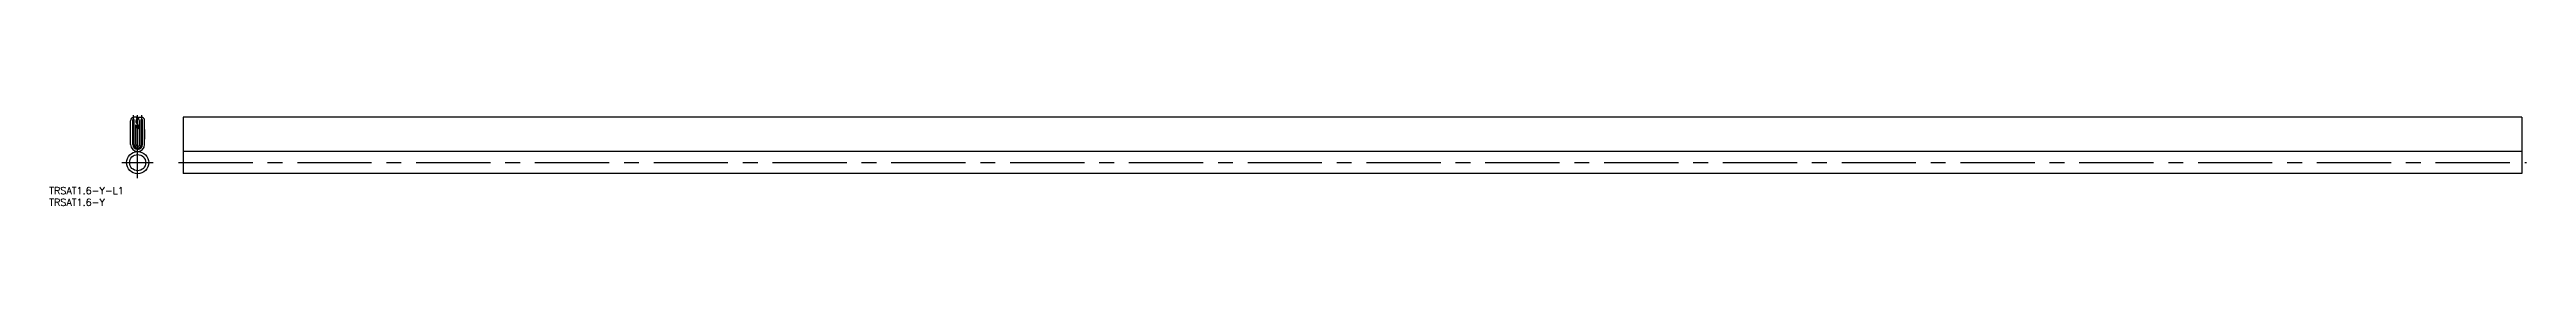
# Model space of a CAD drawing. Extents: x -38 to 1022, y -26 to 13.
import ezdxf

# ---------------------------------------------------------------- set-up
doc = ezdxf.new("R2010")
doc.units = 0
doc.linetypes.add('CENTER', pattern=[50.8, 31.75, -6.35, 6.35, -6.35])
doc.layers.get('0').update_dxf_attribs({"linetype": 'CONTINUOUS'})
doc.layers.add('CENTER', color=1, linetype='CENTER')
doc.styles.get("Standard").update_dxf_attribs({"font": 'txt.shx', "height": 3, "bigfont": 'bigfont.shx'})

# ---------------------------------------------------------------- blocks, each defined once
blk = doc.blocks.new('*U10')
at = {"color": 7, "linetype": 'CONTINUOUS'}
blk.add_text('TRSAT1.6-Y-L1', height=3, dxfattribs=at).set_placement((-37.8, -21.3))
blk = doc.blocks.new('*U11')
at = {"color": 7, "linetype": 'CONTINUOUS'}
blk.add_text('TRSAT1.6-Y', height=3, dxfattribs=at).set_placement((-37.8, -26.3))

msp = doc.modelspace()

# ---------------------------------------------------------------- linework, layer by layer
at = {"color": 7, "linetype": 'CONTINUOUS'}
for p, q in [((-2.1, 0), (-2.1, 10.7)), ((-1.5, 10.7), (-2.1, 10.7)), ((-0.5, 11.7), (-1.5, 11.7)), ((-1.5, 0), (-1.5, 10.7)), ((0.5, 11.7), (1.5, 11.7)), ((1.5, 0), (1.5, 10.7)), ((1.5, 10.7), (2.1, 10.7)), ((2.1, 0), (2.1, 10.7)), ((1019.5, 11.7), (19.5, 11.7)), ((19.5, 11.7), (19.5, -12.5)), ((1019.5, 11.7), (1019.5, -12.5)), ((-3, 0), (-3, 10.2)), ((-0.8, 0), (-0.8, 8.3)), ((0.8, 0), (0.8, 9.7)), ((0.8, 0), (0.8, 8.3)), ((3, 0), (3, 10.2)), ((3, 6.4), (3, 2.3)), ((1019.5, -3), (19.5, -3)), ((1019.5, -12.5), (19.5, -12.5))]:
    msp.add_line(p, q, dxfattribs=at)
for radius in [4.75, 3.45]:
    msp.add_circle((0, -7.8), radius, dxfattribs=at)
for centre, radius, start, end in [((-1.5, 10.2), 1.5, 90, 180), ((7.6, 8.1), 8.58, 158.1048, 169.5705), ((-0.6, 11.5), 0.25, 335.2971, 85.468), ((0.6, 11.5), 0.25, 94.532, 204.7029), ((-7.6, 8.1), 8.58, 10.4295, 21.8952), ((1.5, 10.2), 1.5, 0, 90), ((0, 0), 3, 180, 0), ((0, 0), 2.1, 180, 0), ((0, 0), 1.5, 180, 0), ((-0.3, 9.7), 0.5, 180, 220.7151), ((-0.8, 8.3), 0.05, 35.6652, 180), ((0, 0), 0.8, 180, 0), ((-2.2, 7.2), 2.65, 355.686, 54.2961), ((-1.8, 7), 1.64, 359.8526, 48.6873), ((0.1, 7), 0.285, 179.8526, 355.686)]:
    msp.add_arc(centre, radius, start, end, dxfattribs=at)
at = {"layer": 'CENTER', "color": 1, "linetype": 'CENTER'}
for p, q in [((-1.8, 0), (-1.8, 12.6)), ((0, -14.5), (0, 12.6)), ((1.8, 0), (1.8, 12.6)), ((-6.8, -7.8), (6.7, -7.8)), ((17.5, -7.8), (1021.5, -7.8))]:
    msp.add_line(p, q, dxfattribs=at)
msp.add_arc((0, 0), 1.8, 180, 0, dxfattribs=at)

# ---------------------------------------------------------------- block references
at = {"color": 7, "linetype": 'CONTINUOUS'}
for name in ['*U10', '*U11']:
    msp.add_blockref(name, (0, 0), dxfattribs=at)

doc.saveas('drawing.dxf')
